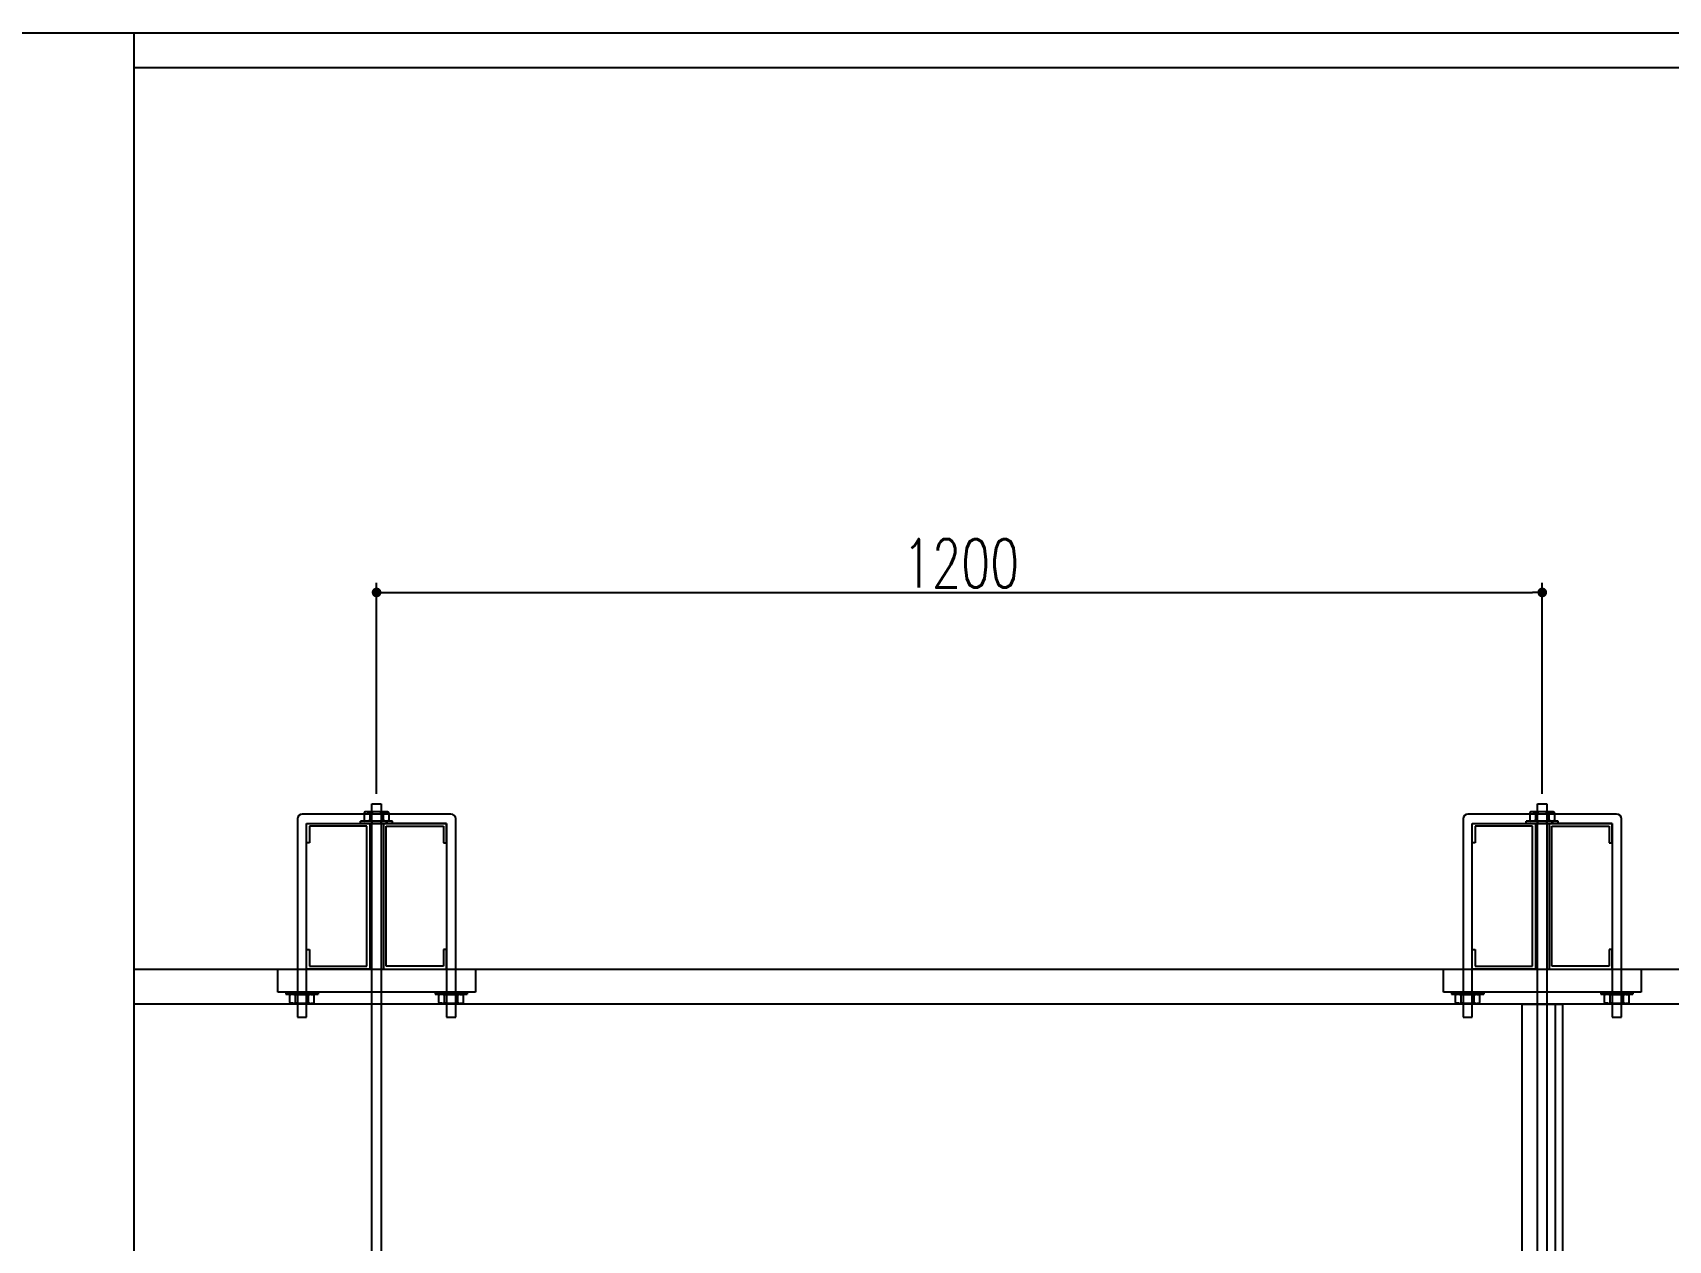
# Model space of a CAD drawing. Header units: millimetres. Extents: x -32710 to 654186, y -254124 to 420220.
# Drawn here: x 239446 to 241130, y 392482 to 393725 of the extents above; entities that cross this region are included whole.
import ezdxf
from ezdxf.xclip import XClip

# ---------------------------------------------------------------- set-up
doc = ezdxf.new("R2010")
doc.units = ezdxf.units.MM
doc.header["$LTSCALE"] = 1000
doc.linetypes.add('YFSHI-02(E-LINE)$0$HIDDEN', pattern=[0.3, 0.2, -0.1])
for name, color, linetype in [('TPH12-SEC-@E$0$KABE1', 252, 'Continuous'), ('TPH12-SEC-@E$0$STEEL3', 252, 'Continuous'), ('YFSHI-02(E-LINE)$0$SH-DIM', 2, 'Continuous'), ('YFSHI-02(E-LINE)$0$SH-LINE-10', 10, 'Continuous'), ('YFSHI-02(E-LINE)$0$SH-LINE-130', 130, 'Continuous')]:
    doc.layers.add(name, color=color, linetype=linetype)
doc.styles.add('YFSHI-02(E-LINE)$0$AA-TXT', font='simplex.shx', dxfattribs={"width": 0.8, "bigfont": 'CHINA.shx'})

# ---------------------------------------------------------------- blocks, each defined once
blk = doc.blocks.new('TPH12-SEC-@E')
at = {"layer": 'TPH12-SEC-@E$0$KABE1'}
blk.add_line((47000, 393725), (273000, 393725), dxfattribs=at)
at = {"layer": 'TPH12-SEC-@E$0$STEEL3'}
blk.add_line((239550, 393725), (239550, 385050), dxfattribs=at)
at = {"layer": 'TPH12-SEC-@E$0$STEEL3', "linetype": 'Continuous'}
for p, q in [((247250, 393689), (239550, 393689)), ((239550, 392761), (247250, 392761)), ((247250, 392725), (239550, 392725))]:
    blk.add_line(p, q, dxfattribs=at)
blk = doc.blocks.new('YFSHI-02(E-LINE)')
at = {"color": 0, "linetype": 'ByBlock', "lineweight": -2}
for p, q in [((239805, 393148.7), (239810, 393148.7)), ((239805, 393148.7), (239810, 393148.7)), ((240995, 393148.7), (240990, 393148.7)), ((240995, 393148.7), (240990, 393148.7))]:
    blk.add_line(p, q, dxfattribs=at)
at = {"color": 0, "linetype": 'ByBlock', "const_width": 5}
for points in [[(239802.5, 393148.7, 1), (239797.5, 393148.7, 1)], [(239802.5, 393148.7, 1), (239797.5, 393148.7, 1)], [(240997.5, 393148.7, 1), (241002.5, 393148.7, 1)], [(240997.5, 393148.7, 1), (241002.5, 393148.7, 1)]]:
    blk.add_lwpolyline(points, format="xyb", close=True, dxfattribs=at)
at = {"layer": 'YFSHI-02(E-LINE)$0$SH-DIM'}
for p, q in [((239800, 392941.4), (239800, 393158.7)), ((239800, 392941.4), (239800, 393158.7)), ((241000, 392941.4), (241000, 393158.7)), ((241000, 392941.4), (241000, 393158.7)), ((239810, 393148.7), (240990, 393148.7)), ((239810, 393148.7), (240990, 393148.7))]:
    blk.add_line(p, q, dxfattribs=at)
at = {"layer": 'YFSHI-02(E-LINE)$0$SH-LINE-10'}
for p, q in [((239876.5, 392920.5), (239723.5, 392920.5)), ((239876.5, 392920.5), (239723.5, 392920.5)), ((239787.3, 392921.8), (239787.3, 392914.3)), ((239787.3, 392921.8), (239787.3, 392914.3)), ((239787.3, 392921.8), (239787.3, 392914.3)), ((239787.3, 392921.8), (239787.3, 392914.3)), ((239811.7, 392923), (239788.3, 392923)), ((239811.7, 392923), (239788.3, 392923)), ((239811.7, 392923), (239788.3, 392923)), ((239811.7, 392923), (239788.3, 392923)), ((239790.7, 392922.7), (239788.3, 392922.7)), ((239790.7, 392922.7), (239788.3, 392922.7)), ((239790.7, 392922.7), (239788.3, 392922.7)), ((239790.7, 392922.7), (239788.3, 392922.7)), ((239793.2, 392921.8), (239793.2, 392914.3)), ((239793.2, 392921.8), (239793.2, 392914.3)), ((239793.2, 392921.8), (239793.2, 392914.3)), ((239793.2, 392921.8), (239793.2, 392914.3)), ((239795.2, 391247), (239795.2, 392931)), ((239795.2, 392931), (239804.8, 392931)), ((239795.2, 391247), (239795.2, 392931)), ((239795.2, 392931), (239804.8, 392931)), ((239803.5, 392922.7), (239796.5, 392922.7)), ((239803.5, 392922.7), (239796.5, 392922.7)), ((239803.5, 392922.7), (239796.5, 392922.7)), ((239803.5, 392922.7), (239796.5, 392922.7)), ((239804.8, 392931), (239804.8, 391247)), ((239804.8, 392931), (239804.8, 391247)), ((239806.8, 392921.8), (239806.8, 392914.3)), ((239806.8, 392921.8), (239806.8, 392914.3)), ((239806.8, 392921.8), (239806.8, 392914.3)), ((239806.8, 392921.8), (239806.8, 392914.3)), ((239809.3, 392922.7), (239811.7, 392922.7)), ((239809.3, 392922.7), (239811.7, 392922.7)), ((239809.3, 392922.7), (239811.7, 392922.7)), ((239809.3, 392922.7), (239811.7, 392922.7)), ((239812.7, 392921.8), (239812.7, 392914.3)), ((239812.7, 392921.8), (239812.7, 392914.3)), ((239812.7, 392921.8), (239812.7, 392914.3)), ((239812.7, 392921.8), (239812.7, 392914.3)), ((241076.5, 392920.5), (240923.5, 392920.5)), ((241076.5, 392920.5), (240923.5, 392920.5)), ((240987.3, 392921.8), (240987.3, 392914.3)), ((240987.3, 392921.8), (240987.3, 392914.3)), ((240987.3, 392921.8), (240987.3, 392914.3)), ((240987.3, 392921.8), (240987.3, 392914.3)), ((241011.7, 392923), (240988.3, 392923)), ((241011.7, 392923), (240988.3, 392923)), ((241011.7, 392923), (240988.3, 392923)), ((241011.7, 392923), (240988.3, 392923)), ((240990.7, 392922.7), (240988.3, 392922.7)), ((240990.7, 392922.7), (240988.3, 392922.7)), ((240990.7, 392922.7), (240988.3, 392922.7)), ((240990.7, 392922.7), (240988.3, 392922.7)), ((240993.2, 392921.8), (240993.2, 392914.3)), ((240993.2, 392921.8), (240993.2, 392914.3)), ((240993.2, 392921.8), (240993.2, 392914.3)), ((240993.2, 392921.8), (240993.2, 392914.3)), ((240995.2, 391247), (240995.2, 392931)), ((240995.2, 392931), (241004.8, 392931)), ((240995.2, 391247), (240995.2, 392931)), ((240995.2, 392931), (241004.8, 392931)), ((241003.5, 392922.7), (240996.5, 392922.7)), ((241003.5, 392922.7), (240996.5, 392922.7)), ((241003.5, 392922.7), (240996.5, 392922.7)), ((241003.5, 392922.7), (240996.5, 392922.7)), ((241004.8, 392931), (241004.8, 391247)), ((241004.8, 392931), (241004.8, 391247)), ((241006.8, 392921.8), (241006.8, 392914.3)), ((241006.8, 392921.8), (241006.8, 392914.3)), ((241006.8, 392921.8), (241006.8, 392914.3)), ((241006.8, 392921.8), (241006.8, 392914.3)), ((241009.3, 392922.7), (241011.7, 392922.7)), ((241009.3, 392922.7), (241011.7, 392922.7)), ((241009.3, 392922.7), (241011.7, 392922.7)), ((241009.3, 392922.7), (241011.7, 392922.7)), ((241012.7, 392921.8), (241012.7, 392914.3)), ((241012.7, 392921.8), (241012.7, 392914.3)), ((241012.7, 392921.8), (241012.7, 392914.3)), ((241012.7, 392921.8), (241012.7, 392914.3)), ((239718.5, 392915.5), (239718.5, 392711.3)), ((239718.5, 392915.5), (239718.5, 392711.3)), ((239728, 392711.3), (239728, 392911)), ((239728, 392911), (239872, 392911)), ((239728, 392711.3), (239728, 392911)), ((239728, 392911), (239872, 392911)), ((239816.5, 392913.1), (239783.5, 392913.1)), ((239783.5, 392911), (239783.5, 392913.1)), ((239816.5, 392913.1), (239783.5, 392913.1)), ((239783.5, 392911), (239783.5, 392913.1)), ((239816.5, 392911), (239783.5, 392911)), ((239816.5, 392911), (239783.5, 392911)), ((239790.7, 392913.4), (239788.3, 392913.4)), ((239790.7, 392913.4), (239788.3, 392913.4)), ((239790.7, 392913.4), (239788.3, 392913.4)), ((239790.7, 392913.4), (239788.3, 392913.4)), ((239811.7, 392913.1), (239788.3, 392913.1)), ((239811.7, 392913.1), (239788.3, 392913.1)), ((239803.5, 392913.4), (239796.5, 392913.4)), ((239803.5, 392913.4), (239796.5, 392913.4)), ((239803.5, 392913.4), (239796.5, 392913.4)), ((239803.5, 392913.4), (239796.5, 392913.4)), ((239809.3, 392913.4), (239811.7, 392913.4)), ((239809.3, 392913.4), (239811.7, 392913.4)), ((239809.3, 392913.4), (239811.7, 392913.4)), ((239809.3, 392913.4), (239811.7, 392913.4)), ((239816.5, 392911), (239816.5, 392913.1)), ((239816.5, 392911), (239816.5, 392913.1)), ((239872, 392911), (239872, 392711.3)), ((239872, 392911), (239872, 392711.3)), ((239881.5, 392737.3), (239881.5, 392915.5)), ((239881.5, 392737.3), (239881.5, 392915.5)), ((240918.5, 392915.5), (240918.5, 392711.3)), ((240918.5, 392915.5), (240918.5, 392711.3)), ((240928, 392711.3), (240928, 392911)), ((240928, 392911), (241072, 392911)), ((240928, 392711.3), (240928, 392911)), ((240928, 392911), (241072, 392911)), ((241016.5, 392913.1), (240983.5, 392913.1)), ((240983.5, 392911), (240983.5, 392913.1)), ((241016.5, 392913.1), (240983.5, 392913.1)), ((240983.5, 392911), (240983.5, 392913.1)), ((241016.5, 392911), (240983.5, 392911)), ((241016.5, 392911), (240983.5, 392911)), ((240990.7, 392913.4), (240988.3, 392913.4)), ((240990.7, 392913.4), (240988.3, 392913.4)), ((240990.7, 392913.4), (240988.3, 392913.4)), ((240990.7, 392913.4), (240988.3, 392913.4)), ((241011.7, 392913.1), (240988.3, 392913.1)), ((241011.7, 392913.1), (240988.3, 392913.1)), ((241003.5, 392913.4), (240996.5, 392913.4)), ((241003.5, 392913.4), (240996.5, 392913.4)), ((241003.5, 392913.4), (240996.5, 392913.4)), ((241003.5, 392913.4), (240996.5, 392913.4)), ((241009.3, 392913.4), (241011.7, 392913.4)), ((241009.3, 392913.4), (241011.7, 392913.4)), ((241009.3, 392913.4), (241011.7, 392913.4)), ((241009.3, 392913.4), (241011.7, 392913.4)), ((241016.5, 392911), (241016.5, 392913.1)), ((241016.5, 392911), (241016.5, 392913.1)), ((241072, 392911), (241072, 392711.3)), ((241072, 392911), (241072, 392711.3)), ((241081.5, 392737.3), (241081.5, 392915.5)), ((241081.5, 392737.3), (241081.5, 392915.5)), ((239698.2, 392761), (239901.8, 392761)), ((239698.2, 392737.3), (239698.2, 392761)), ((239698.2, 392761), (239901.8, 392761)), ((239698.2, 392737.3), (239698.2, 392761)), ((239901.8, 392761), (239901.8, 392737.3)), ((239901.8, 392761), (239901.8, 392737.3)), ((240898.2, 392761), (241101.8, 392761)), ((240898.2, 392737.3), (240898.2, 392761)), ((240898.2, 392761), (241101.8, 392761)), ((240898.2, 392737.3), (240898.2, 392761)), ((241101.8, 392761), (241101.8, 392737.3)), ((241101.8, 392761), (241101.8, 392737.3)), ((239901.8, 392737.3), (239698.2, 392737.3)), ((239901.8, 392737.3), (239698.2, 392737.3)), ((239706.7, 392737.3), (239739.8, 392737.3)), ((239706.7, 392737.3), (239706.7, 392735.2)), ((239706.7, 392737.3), (239739.8, 392737.3)), ((239706.7, 392737.3), (239706.7, 392735.2)), ((239706.7, 392735.2), (239739.8, 392735.2)), ((239706.7, 392735.2), (239739.8, 392735.2)), ((239710.6, 392726.5), (239710.6, 392734)), ((239710.6, 392726.5), (239710.6, 392734)), ((239710.6, 392726.5), (239710.6, 392734)), ((239710.6, 392726.5), (239710.6, 392734)), ((239711.5, 392735.2), (239735, 392735.2)), ((239711.5, 392735.2), (239735, 392735.2)), ((239714, 392734.9), (239711.6, 392734.9)), ((239714, 392734.9), (239711.6, 392734.9)), ((239714, 392734.9), (239711.6, 392734.9)), ((239714, 392734.9), (239711.6, 392734.9)), ((239716.4, 392726.5), (239716.4, 392734)), ((239716.4, 392726.5), (239716.4, 392734)), ((239716.4, 392726.5), (239716.4, 392734)), ((239716.4, 392726.5), (239716.4, 392734)), ((239719.7, 392734.9), (239726.8, 392734.9)), ((239719.7, 392734.9), (239726.8, 392734.9)), ((239719.7, 392734.9), (239726.8, 392734.9)), ((239719.7, 392734.9), (239726.8, 392734.9)), ((239730, 392726.5), (239730, 392734)), ((239730, 392726.5), (239730, 392734)), ((239730, 392726.5), (239730, 392734)), ((239730, 392726.5), (239730, 392734)), ((239732.5, 392734.9), (239734.9, 392734.9)), ((239732.5, 392734.9), (239734.9, 392734.9)), ((239732.5, 392734.9), (239734.9, 392734.9)), ((239732.5, 392734.9), (239734.9, 392734.9)), ((239735.9, 392726.5), (239735.9, 392734)), ((239735.9, 392726.5), (239735.9, 392734)), ((239735.9, 392726.5), (239735.9, 392734)), ((239735.9, 392726.5), (239735.9, 392734)), ((239739.8, 392737.3), (239739.8, 392735.2)), ((239739.8, 392737.3), (239739.8, 392735.2)), ((239860.2, 392737.3), (239893.3, 392737.3)), ((239860.2, 392737.3), (239860.2, 392735.2)), ((239860.2, 392737.3), (239893.3, 392737.3)), ((239860.2, 392737.3), (239860.2, 392735.2)), ((239860.2, 392735.2), (239893.3, 392735.2)), ((239860.2, 392735.2), (239893.3, 392735.2)), ((239864.1, 392726.5), (239864.1, 392734)), ((239864.1, 392726.5), (239864.1, 392734)), ((239864.1, 392726.5), (239864.1, 392734)), ((239864.1, 392726.5), (239864.1, 392734)), ((239865, 392735.2), (239888.5, 392735.2)), ((239865, 392735.2), (239888.5, 392735.2)), ((239867.5, 392734.9), (239865.1, 392734.9)), ((239867.5, 392734.9), (239865.1, 392734.9)), ((239867.5, 392734.9), (239865.1, 392734.9)), ((239867.5, 392734.9), (239865.1, 392734.9)), ((239870, 392726.5), (239870, 392734)), ((239870, 392726.5), (239870, 392734)), ((239870, 392726.5), (239870, 392734)), ((239870, 392726.5), (239870, 392734)), ((239873.2, 392734.9), (239880.3, 392734.9)), ((239873.2, 392734.9), (239880.3, 392734.9)), ((239873.2, 392734.9), (239880.3, 392734.9)), ((239873.2, 392734.9), (239880.3, 392734.9)), ((239881.5, 392711.3), (239881.5, 392737.3)), ((239881.5, 392711.3), (239881.5, 392737.3)), ((239883.6, 392726.5), (239883.6, 392734)), ((239883.6, 392726.5), (239883.6, 392734)), ((239883.6, 392726.5), (239883.6, 392734)), ((239883.6, 392726.5), (239883.6, 392734)), ((239886, 392734.9), (239888.4, 392734.9)), ((239886, 392734.9), (239888.4, 392734.9)), ((239886, 392734.9), (239888.4, 392734.9)), ((239886, 392734.9), (239888.4, 392734.9)), ((239889.4, 392726.5), (239889.4, 392734)), ((239889.4, 392726.5), (239889.4, 392734)), ((239889.4, 392726.5), (239889.4, 392734)), ((239889.4, 392726.5), (239889.4, 392734)), ((239893.3, 392737.3), (239893.3, 392735.2)), ((239893.3, 392737.3), (239893.3, 392735.2)), ((241101.8, 392737.3), (240898.2, 392737.3)), ((241101.8, 392737.3), (240898.2, 392737.3)), ((240906.7, 392737.3), (240939.8, 392737.3)), ((240906.7, 392737.3), (240906.7, 392735.2)), ((240906.7, 392737.3), (240939.8, 392737.3)), ((240906.7, 392737.3), (240906.7, 392735.2)), ((240906.7, 392735.2), (240939.8, 392735.2)), ((240906.7, 392735.2), (240939.8, 392735.2)), ((240910.6, 392726.5), (240910.6, 392734)), ((240910.6, 392726.5), (240910.6, 392734)), ((240910.6, 392726.5), (240910.6, 392734)), ((240910.6, 392726.5), (240910.6, 392734)), ((240911.5, 392735.2), (240935, 392735.2)), ((240911.5, 392735.2), (240935, 392735.2)), ((240914, 392734.9), (240911.6, 392734.9)), ((240914, 392734.9), (240911.6, 392734.9)), ((240914, 392734.9), (240911.6, 392734.9)), ((240914, 392734.9), (240911.6, 392734.9)), ((240916.4, 392726.5), (240916.4, 392734)), ((240916.4, 392726.5), (240916.4, 392734)), ((240916.4, 392726.5), (240916.4, 392734)), ((240916.4, 392726.5), (240916.4, 392734)), ((240919.7, 392734.9), (240926.8, 392734.9)), ((240919.7, 392734.9), (240926.8, 392734.9)), ((240919.7, 392734.9), (240926.8, 392734.9)), ((240919.7, 392734.9), (240926.8, 392734.9)), ((240930, 392726.5), (240930, 392734)), ((240930, 392726.5), (240930, 392734)), ((240930, 392726.5), (240930, 392734)), ((240930, 392726.5), (240930, 392734)), ((240932.5, 392734.9), (240934.9, 392734.9)), ((240932.5, 392734.9), (240934.9, 392734.9)), ((240932.5, 392734.9), (240934.9, 392734.9)), ((240932.5, 392734.9), (240934.9, 392734.9)), ((240935.9, 392726.5), (240935.9, 392734)), ((240935.9, 392726.5), (240935.9, 392734)), ((240935.9, 392726.5), (240935.9, 392734)), ((240935.9, 392726.5), (240935.9, 392734)), ((240939.8, 392737.3), (240939.8, 392735.2)), ((240939.8, 392737.3), (240939.8, 392735.2)), ((241060.2, 392737.3), (241093.3, 392737.3)), ((241060.2, 392737.3), (241060.2, 392735.2)), ((241060.2, 392737.3), (241093.3, 392737.3)), ((241060.2, 392737.3), (241060.2, 392735.2)), ((241060.2, 392735.2), (241093.3, 392735.2)), ((241060.2, 392735.2), (241093.3, 392735.2)), ((241064.1, 392726.5), (241064.1, 392734)), ((241064.1, 392726.5), (241064.1, 392734)), ((241064.1, 392726.5), (241064.1, 392734)), ((241064.1, 392726.5), (241064.1, 392734)), ((241065, 392735.2), (241088.5, 392735.2)), ((241065, 392735.2), (241088.5, 392735.2)), ((241067.5, 392734.9), (241065.1, 392734.9)), ((241067.5, 392734.9), (241065.1, 392734.9)), ((241067.5, 392734.9), (241065.1, 392734.9)), ((241067.5, 392734.9), (241065.1, 392734.9)), ((241070, 392726.5), (241070, 392734)), ((241070, 392726.5), (241070, 392734)), ((241070, 392726.5), (241070, 392734)), ((241070, 392726.5), (241070, 392734)), ((241073.2, 392734.9), (241080.3, 392734.9)), ((241073.2, 392734.9), (241080.3, 392734.9)), ((241073.2, 392734.9), (241080.3, 392734.9)), ((241073.2, 392734.9), (241080.3, 392734.9)), ((241081.5, 392711.3), (241081.5, 392737.3)), ((241081.5, 392711.3), (241081.5, 392737.3)), ((241083.6, 392726.5), (241083.6, 392734)), ((241083.6, 392726.5), (241083.6, 392734)), ((241083.6, 392726.5), (241083.6, 392734)), ((241083.6, 392726.5), (241083.6, 392734)), ((241086, 392734.9), (241088.4, 392734.9)), ((241086, 392734.9), (241088.4, 392734.9)), ((241086, 392734.9), (241088.4, 392734.9)), ((241086, 392734.9), (241088.4, 392734.9)), ((241089.4, 392726.5), (241089.4, 392734)), ((241089.4, 392726.5), (241089.4, 392734)), ((241089.4, 392726.5), (241089.4, 392734)), ((241089.4, 392726.5), (241089.4, 392734)), ((241093.3, 392737.3), (241093.3, 392735.2)), ((241093.3, 392737.3), (241093.3, 392735.2)), ((239711.5, 392725.3), (239735, 392725.3)), ((239711.5, 392725.3), (239735, 392725.3)), ((239711.5, 392725.3), (239735, 392725.3)), ((239711.5, 392725.3), (239735, 392725.3)), ((239714, 392725.7), (239711.6, 392725.7)), ((239714, 392725.7), (239711.6, 392725.7)), ((239714, 392725.7), (239711.6, 392725.7)), ((239714, 392725.7), (239711.6, 392725.7)), ((239719.7, 392725.7), (239726.8, 392725.7)), ((239719.7, 392725.7), (239726.8, 392725.7)), ((239719.7, 392725.7), (239726.8, 392725.7)), ((239719.7, 392725.7), (239726.8, 392725.7)), ((239732.5, 392725.7), (239734.9, 392725.7)), ((239732.5, 392725.7), (239734.9, 392725.7)), ((239732.5, 392725.7), (239734.9, 392725.7)), ((239732.5, 392725.7), (239734.9, 392725.7)), ((239865, 392725.3), (239888.5, 392725.3)), ((239865, 392725.3), (239888.5, 392725.3)), ((239865, 392725.3), (239888.5, 392725.3)), ((239865, 392725.3), (239888.5, 392725.3)), ((239867.5, 392725.7), (239865.1, 392725.7)), ((239867.5, 392725.7), (239865.1, 392725.7)), ((239867.5, 392725.7), (239865.1, 392725.7)), ((239867.5, 392725.7), (239865.1, 392725.7)), ((239873.2, 392725.7), (239880.3, 392725.7)), ((239873.2, 392725.7), (239880.3, 392725.7)), ((239873.2, 392725.7), (239880.3, 392725.7)), ((239873.2, 392725.7), (239880.3, 392725.7)), ((239886, 392725.7), (239888.4, 392725.7)), ((239886, 392725.7), (239888.4, 392725.7)), ((239886, 392725.7), (239888.4, 392725.7)), ((239886, 392725.7), (239888.4, 392725.7)), ((240911.5, 392725.3), (240935, 392725.3)), ((240911.5, 392725.3), (240935, 392725.3)), ((240911.5, 392725.3), (240935, 392725.3)), ((240911.5, 392725.3), (240935, 392725.3)), ((240914, 392725.7), (240911.6, 392725.7)), ((240914, 392725.7), (240911.6, 392725.7)), ((240914, 392725.7), (240911.6, 392725.7)), ((240914, 392725.7), (240911.6, 392725.7)), ((240919.7, 392725.7), (240926.8, 392725.7)), ((240919.7, 392725.7), (240926.8, 392725.7)), ((240919.7, 392725.7), (240926.8, 392725.7)), ((240919.7, 392725.7), (240926.8, 392725.7)), ((240932.5, 392725.7), (240934.9, 392725.7)), ((240932.5, 392725.7), (240934.9, 392725.7)), ((240932.5, 392725.7), (240934.9, 392725.7)), ((240932.5, 392725.7), (240934.9, 392725.7)), ((241065, 392725.3), (241088.5, 392725.3)), ((241065, 392725.3), (241088.5, 392725.3)), ((241065, 392725.3), (241088.5, 392725.3)), ((241065, 392725.3), (241088.5, 392725.3)), ((241067.5, 392725.7), (241065.1, 392725.7)), ((241067.5, 392725.7), (241065.1, 392725.7)), ((241067.5, 392725.7), (241065.1, 392725.7)), ((241067.5, 392725.7), (241065.1, 392725.7)), ((241073.2, 392725.7), (241080.3, 392725.7)), ((241073.2, 392725.7), (241080.3, 392725.7)), ((241073.2, 392725.7), (241080.3, 392725.7)), ((241073.2, 392725.7), (241080.3, 392725.7)), ((241086, 392725.7), (241088.4, 392725.7)), ((241086, 392725.7), (241088.4, 392725.7)), ((241086, 392725.7), (241088.4, 392725.7)), ((241086, 392725.7), (241088.4, 392725.7)), ((239718.5, 392711.3), (239728, 392711.3)), ((239718.5, 392711.3), (239728, 392711.3)), ((239872, 392711.3), (239881.5, 392711.3)), ((239872, 392711.3), (239881.5, 392711.3)), ((240918.5, 392711.3), (240928, 392711.3)), ((240918.5, 392711.3), (240928, 392711.3)), ((241072, 392711.3), (241081.5, 392711.3)), ((241072, 392711.3), (241081.5, 392711.3))]:
    blk.add_line(p, q, dxfattribs=at)
for centre, radius, start, end in [((239723.5, 392915.5), 5, 90, 180), ((239723.5, 392915.5), 5, 90, 180), ((239789.3, 392921.2), 2.1, 120.5681, 163.207), ((239789.3, 392921.2), 2.1, 120.5681, 163.207), ((239789.3, 392921.2), 2.1, 120.5681, 163.207), ((239789.3, 392921.2), 2.1, 120.5681, 163.207), ((239789.1, 392920.8), 2.02, 111.8965, 149.5654), ((239789.1, 392920.8), 2.02, 111.8965, 149.5654), ((239789.1, 392920.8), 2.02, 111.8965, 149.5654), ((239789.1, 392920.8), 2.02, 111.8965, 149.5654), ((239789.3, 392914.6), 8.18, 61.7885, 80.1123), ((239789.3, 392914.6), 8.18, 61.7885, 80.1123), ((239789.3, 392914.6), 8.18, 61.7885, 80.1123), ((239789.3, 392914.6), 8.18, 61.7885, 80.1123), ((239797.2, 392913.2), 9.43, 94.1532, 114.8761), ((239797.2, 392913.2), 9.43, 94.1532, 114.8761), ((239797.2, 392913.2), 9.43, 94.1532, 114.8761), ((239797.2, 392913.2), 9.43, 94.1532, 114.8761), ((239802.8, 392913.2), 9.43, 65.1239, 85.8468), ((239802.8, 392913.2), 9.43, 65.1239, 85.8468), ((239802.8, 392913.2), 9.43, 65.1239, 85.8468), ((239802.8, 392913.2), 9.43, 65.1239, 85.8468), ((239810.7, 392914.6), 8.18, 99.8877, 118.2115), ((239810.7, 392914.6), 8.18, 99.8877, 118.2115), ((239810.7, 392914.6), 8.18, 99.8877, 118.2115), ((239810.7, 392914.6), 8.18, 99.8877, 118.2115), ((239810.7, 392921.2), 2.1, 16.793, 59.4319), ((239810.7, 392921.2), 2.1, 16.793, 59.4319), ((239810.7, 392921.2), 2.1, 16.793, 59.4319), ((239810.7, 392921.2), 2.1, 16.793, 59.4319), ((239810.9, 392920.8), 2.02, 30.4346, 68.1035), ((239810.9, 392920.8), 2.02, 30.4346, 68.1035), ((239810.9, 392920.8), 2.02, 30.4346, 68.1035), ((239810.9, 392920.8), 2.02, 30.4346, 68.1035), ((239876.5, 392915.5), 5, 0, 90), ((239876.5, 392915.5), 5, 0, 90), ((240923.5, 392915.5), 5, 90, 180), ((240923.5, 392915.5), 5, 90, 180), ((240989.3, 392921.2), 2.1, 120.5681, 163.207), ((240989.3, 392921.2), 2.1, 120.5681, 163.207), ((240989.3, 392921.2), 2.1, 120.5681, 163.207), ((240989.3, 392921.2), 2.1, 120.5681, 163.207), ((240989.1, 392920.8), 2.02, 111.8965, 149.5654), ((240989.1, 392920.8), 2.02, 111.8965, 149.5654), ((240989.1, 392920.8), 2.02, 111.8965, 149.5654), ((240989.1, 392920.8), 2.02, 111.8965, 149.5654), ((240989.3, 392914.6), 8.18, 61.7885, 80.1123), ((240989.3, 392914.6), 8.18, 61.7885, 80.1123), ((240989.3, 392914.6), 8.18, 61.7885, 80.1123), ((240989.3, 392914.6), 8.18, 61.7885, 80.1123), ((240997.2, 392913.2), 9.43, 94.1532, 114.8761), ((240997.2, 392913.2), 9.43, 94.1532, 114.8761), ((240997.2, 392913.2), 9.43, 94.1532, 114.8761), ((240997.2, 392913.2), 9.43, 94.1532, 114.8761), ((241002.8, 392913.2), 9.43, 65.1239, 85.8468), ((241002.8, 392913.2), 9.43, 65.1239, 85.8468), ((241002.8, 392913.2), 9.43, 65.1239, 85.8468), ((241002.8, 392913.2), 9.43, 65.1239, 85.8468), ((241010.7, 392914.6), 8.18, 99.8877, 118.2115), ((241010.7, 392914.6), 8.18, 99.8877, 118.2115), ((241010.7, 392914.6), 8.18, 99.8877, 118.2115), ((241010.7, 392914.6), 8.18, 99.8877, 118.2115), ((241010.7, 392921.2), 2.1, 16.793, 59.4319), ((241010.7, 392921.2), 2.1, 16.793, 59.4319), ((241010.7, 392921.2), 2.1, 16.793, 59.4319), ((241010.7, 392921.2), 2.1, 16.793, 59.4319), ((241010.9, 392920.8), 2.02, 30.4346, 68.1035), ((241010.9, 392920.8), 2.02, 30.4346, 68.1035), ((241010.9, 392920.8), 2.02, 30.4346, 68.1035), ((241010.9, 392920.8), 2.02, 30.4346, 68.1035), ((241076.5, 392915.5), 5, 0, 90), ((241076.5, 392915.5), 5, 0, 90), ((239789.1, 392915.3), 2.02, 210.4346, 248.1035), ((239789.1, 392915.3), 2.02, 210.4346, 248.1035), ((239789.3, 392914.9), 2.1, 196.793, 239.4319), ((239789.3, 392914.9), 2.1, 196.793, 239.4319), ((239789.1, 392915.3), 2.02, 210.4346, 248.1035), ((239789.1, 392915.3), 2.02, 210.4346, 248.1035), ((239789.3, 392914.9), 2.1, 196.793, 239.4319), ((239789.3, 392914.9), 2.1, 196.793, 239.4319), ((239789.3, 392921.5), 8.18, 279.8877, 298.2115), ((239789.3, 392921.5), 8.18, 279.8877, 298.2115), ((239789.3, 392921.5), 8.18, 279.8877, 298.2115), ((239789.3, 392921.5), 8.18, 279.8877, 298.2115), ((239797.2, 392922.8), 9.43, 245.1239, 265.8468), ((239797.2, 392922.8), 9.43, 245.1239, 265.8468), ((239797.2, 392922.8), 9.43, 245.1239, 265.8468), ((239797.2, 392922.8), 9.43, 245.1239, 265.8468), ((239802.8, 392922.8), 9.43, 274.1532, 294.8761), ((239802.8, 392922.8), 9.43, 274.1532, 294.8761), ((239802.8, 392922.8), 9.43, 274.1532, 294.8761), ((239802.8, 392922.8), 9.43, 274.1532, 294.8761), ((239810.7, 392921.5), 8.18, 241.7885, 260.1123), ((239810.7, 392921.5), 8.18, 241.7885, 260.1123), ((239810.7, 392921.5), 8.18, 241.7885, 260.1123), ((239810.7, 392921.5), 8.18, 241.7885, 260.1123), ((239810.7, 392914.9), 2.1, 300.5681, 343.207), ((239810.9, 392915.3), 2.02, 291.8965, 329.5654), ((239810.9, 392915.3), 2.02, 291.8965, 329.5654), ((239810.7, 392914.9), 2.1, 300.5681, 343.207), ((239810.7, 392914.9), 2.1, 300.5681, 343.207), ((239810.9, 392915.3), 2.02, 291.8965, 329.5654), ((239810.9, 392915.3), 2.02, 291.8965, 329.5654), ((239810.7, 392914.9), 2.1, 300.5681, 343.207), ((240989.1, 392915.3), 2.02, 210.4346, 248.1035), ((240989.1, 392915.3), 2.02, 210.4346, 248.1035), ((240989.3, 392914.9), 2.1, 196.793, 239.4319), ((240989.3, 392914.9), 2.1, 196.793, 239.4319), ((240989.1, 392915.3), 2.02, 210.4346, 248.1035), ((240989.1, 392915.3), 2.02, 210.4346, 248.1035), ((240989.3, 392914.9), 2.1, 196.793, 239.4319), ((240989.3, 392914.9), 2.1, 196.793, 239.4319), ((240989.3, 392921.5), 8.18, 279.8877, 298.2115), ((240989.3, 392921.5), 8.18, 279.8877, 298.2115), ((240989.3, 392921.5), 8.18, 279.8877, 298.2115), ((240989.3, 392921.5), 8.18, 279.8877, 298.2115), ((240997.2, 392922.8), 9.43, 245.1239, 265.8468), ((240997.2, 392922.8), 9.43, 245.1239, 265.8468), ((240997.2, 392922.8), 9.43, 245.1239, 265.8468), ((240997.2, 392922.8), 9.43, 245.1239, 265.8468), ((241002.8, 392922.8), 9.43, 274.1532, 294.8761), ((241002.8, 392922.8), 9.43, 274.1532, 294.8761), ((241002.8, 392922.8), 9.43, 274.1532, 294.8761), ((241002.8, 392922.8), 9.43, 274.1532, 294.8761), ((241010.7, 392921.5), 8.18, 241.7885, 260.1123), ((241010.7, 392921.5), 8.18, 241.7885, 260.1123), ((241010.7, 392921.5), 8.18, 241.7885, 260.1123), ((241010.7, 392921.5), 8.18, 241.7885, 260.1123), ((241010.7, 392914.9), 2.1, 300.5681, 343.207), ((241010.9, 392915.3), 2.02, 291.8965, 329.5654), ((241010.9, 392915.3), 2.02, 291.8965, 329.5654), ((241010.7, 392914.9), 2.1, 300.5681, 343.207), ((241010.7, 392914.9), 2.1, 300.5681, 343.207), ((241010.9, 392915.3), 2.02, 291.8965, 329.5654), ((241010.9, 392915.3), 2.02, 291.8965, 329.5654), ((241010.7, 392914.9), 2.1, 300.5681, 343.207), ((239712.6, 392733.4), 2.1, 120.5681, 163.207), ((239712.6, 392733.4), 2.1, 120.5681, 163.207), ((239712.6, 392733.4), 2.1, 120.5681, 163.207), ((239712.6, 392733.4), 2.1, 120.5681, 163.207), ((239712.3, 392733), 2.02, 111.8965, 149.5654), ((239712.3, 392733), 2.02, 111.8965, 149.5654), ((239712.3, 392733), 2.02, 111.8965, 149.5654), ((239712.3, 392733), 2.02, 111.8965, 149.5654), ((239712.6, 392726.8), 8.18, 61.7885, 80.1123), ((239712.6, 392726.8), 8.18, 61.7885, 80.1123), ((239712.6, 392726.8), 8.18, 61.7885, 80.1123), ((239712.6, 392726.8), 8.18, 61.7885, 80.1123), ((239720.4, 392725.5), 9.43, 94.1532, 114.8761), ((239720.4, 392725.5), 9.43, 94.1532, 114.8761), ((239720.4, 392725.5), 9.43, 94.1532, 114.8761), ((239720.4, 392725.5), 9.43, 94.1532, 114.8761), ((239726.1, 392725.5), 9.43, 65.1239, 85.8468), ((239726.1, 392725.5), 9.43, 65.1239, 85.8468), ((239726.1, 392725.5), 9.43, 65.1239, 85.8468), ((239726.1, 392725.5), 9.43, 65.1239, 85.8468), ((239733.9, 392726.8), 8.18, 99.8877, 118.2115), ((239733.9, 392726.8), 8.18, 99.8877, 118.2115), ((239733.9, 392726.8), 8.18, 99.8877, 118.2115), ((239733.9, 392726.8), 8.18, 99.8877, 118.2115), ((239734.2, 392733), 2.02, 30.4346, 68.1035), ((239734.2, 392733), 2.02, 30.4346, 68.1035), ((239734.2, 392733), 2.02, 30.4346, 68.1035), ((239734.2, 392733), 2.02, 30.4346, 68.1035), ((239733.9, 392733.4), 2.1, 16.793, 59.4319), ((239733.9, 392733.4), 2.1, 16.793, 59.4319), ((239733.9, 392733.4), 2.1, 16.793, 59.4319), ((239733.9, 392733.4), 2.1, 16.793, 59.4319), ((239866.1, 392733.4), 2.1, 120.5681, 163.207), ((239866.1, 392733.4), 2.1, 120.5681, 163.207), ((239866.1, 392733.4), 2.1, 120.5681, 163.207), ((239866.1, 392733.4), 2.1, 120.5681, 163.207), ((239865.8, 392733), 2.02, 111.8965, 149.5654), ((239865.8, 392733), 2.02, 111.8965, 149.5654), ((239865.8, 392733), 2.02, 111.8965, 149.5654), ((239865.8, 392733), 2.02, 111.8965, 149.5654), ((239866.1, 392726.8), 8.18, 61.7885, 80.1123), ((239866.1, 392726.8), 8.18, 61.7885, 80.1123), ((239866.1, 392726.8), 8.18, 61.7885, 80.1123), ((239866.1, 392726.8), 8.18, 61.7885, 80.1123), ((239873.9, 392725.5), 9.43, 94.1532, 114.8761), ((239873.9, 392725.5), 9.43, 94.1532, 114.8761), ((239873.9, 392725.5), 9.43, 94.1532, 114.8761), ((239873.9, 392725.5), 9.43, 94.1532, 114.8761), ((239879.6, 392725.5), 9.43, 65.1239, 85.8468), ((239879.6, 392725.5), 9.43, 65.1239, 85.8468), ((239879.6, 392725.5), 9.43, 65.1239, 85.8468), ((239879.6, 392725.5), 9.43, 65.1239, 85.8468), ((239887.4, 392726.8), 8.18, 99.8877, 118.2115), ((239887.4, 392726.8), 8.18, 99.8877, 118.2115), ((239887.4, 392726.8), 8.18, 99.8877, 118.2115), ((239887.4, 392726.8), 8.18, 99.8877, 118.2115), ((239887.7, 392733), 2.02, 30.4346, 68.1035), ((239887.7, 392733), 2.02, 30.4346, 68.1035), ((239887.7, 392733), 2.02, 30.4346, 68.1035), ((239887.7, 392733), 2.02, 30.4346, 68.1035), ((239887.4, 392733.4), 2.1, 16.793, 59.4319), ((239887.4, 392733.4), 2.1, 16.793, 59.4319), ((239887.4, 392733.4), 2.1, 16.793, 59.4319), ((239887.4, 392733.4), 2.1, 16.793, 59.4319), ((240912.6, 392733.4), 2.1, 120.5681, 163.207), ((240912.6, 392733.4), 2.1, 120.5681, 163.207), ((240912.6, 392733.4), 2.1, 120.5681, 163.207), ((240912.6, 392733.4), 2.1, 120.5681, 163.207), ((240912.3, 392733), 2.02, 111.8965, 149.5654), ((240912.3, 392733), 2.02, 111.8965, 149.5654), ((240912.3, 392733), 2.02, 111.8965, 149.5654), ((240912.3, 392733), 2.02, 111.8965, 149.5654), ((240912.6, 392726.8), 8.18, 61.7885, 80.1123), ((240912.6, 392726.8), 8.18, 61.7885, 80.1123), ((240912.6, 392726.8), 8.18, 61.7885, 80.1123), ((240912.6, 392726.8), 8.18, 61.7885, 80.1123), ((240920.4, 392725.5), 9.43, 94.1532, 114.8761), ((240920.4, 392725.5), 9.43, 94.1532, 114.8761), ((240920.4, 392725.5), 9.43, 94.1532, 114.8761), ((240920.4, 392725.5), 9.43, 94.1532, 114.8761), ((240926.1, 392725.5), 9.43, 65.1239, 85.8468), ((240926.1, 392725.5), 9.43, 65.1239, 85.8468), ((240926.1, 392725.5), 9.43, 65.1239, 85.8468), ((240926.1, 392725.5), 9.43, 65.1239, 85.8468), ((240933.9, 392726.8), 8.18, 99.8877, 118.2115), ((240933.9, 392726.8), 8.18, 99.8877, 118.2115), ((240933.9, 392726.8), 8.18, 99.8877, 118.2115), ((240933.9, 392726.8), 8.18, 99.8877, 118.2115), ((240934.2, 392733), 2.02, 30.4346, 68.1035), ((240934.2, 392733), 2.02, 30.4346, 68.1035), ((240934.2, 392733), 2.02, 30.4346, 68.1035), ((240934.2, 392733), 2.02, 30.4346, 68.1035), ((240933.9, 392733.4), 2.1, 16.793, 59.4319), ((240933.9, 392733.4), 2.1, 16.793, 59.4319), ((240933.9, 392733.4), 2.1, 16.793, 59.4319), ((240933.9, 392733.4), 2.1, 16.793, 59.4319), ((241066.1, 392733.4), 2.1, 120.5681, 163.207), ((241066.1, 392733.4), 2.1, 120.5681, 163.207), ((241066.1, 392733.4), 2.1, 120.5681, 163.207), ((241066.1, 392733.4), 2.1, 120.5681, 163.207), ((241065.8, 392733), 2.02, 111.8965, 149.5654), ((241065.8, 392733), 2.02, 111.8965, 149.5654), ((241065.8, 392733), 2.02, 111.8965, 149.5654), ((241065.8, 392733), 2.02, 111.8965, 149.5654), ((241066.1, 392726.8), 8.18, 61.7885, 80.1123), ((241066.1, 392726.8), 8.18, 61.7885, 80.1123), ((241066.1, 392726.8), 8.18, 61.7885, 80.1123), ((241066.1, 392726.8), 8.18, 61.7885, 80.1123), ((241073.9, 392725.5), 9.43, 94.1532, 114.8761), ((241073.9, 392725.5), 9.43, 94.1532, 114.8761), ((241073.9, 392725.5), 9.43, 94.1532, 114.8761), ((241073.9, 392725.5), 9.43, 94.1532, 114.8761), ((241079.6, 392725.5), 9.43, 65.1239, 85.8468), ((241079.6, 392725.5), 9.43, 65.1239, 85.8468), ((241079.6, 392725.5), 9.43, 65.1239, 85.8468), ((241079.6, 392725.5), 9.43, 65.1239, 85.8468), ((241087.4, 392726.8), 8.18, 99.8877, 118.2115), ((241087.4, 392726.8), 8.18, 99.8877, 118.2115), ((241087.4, 392726.8), 8.18, 99.8877, 118.2115), ((241087.4, 392726.8), 8.18, 99.8877, 118.2115), ((241087.7, 392733), 2.02, 30.4346, 68.1035), ((241087.7, 392733), 2.02, 30.4346, 68.1035), ((241087.7, 392733), 2.02, 30.4346, 68.1035), ((241087.7, 392733), 2.02, 30.4346, 68.1035), ((241087.4, 392733.4), 2.1, 16.793, 59.4319), ((241087.4, 392733.4), 2.1, 16.793, 59.4319), ((241087.4, 392733.4), 2.1, 16.793, 59.4319), ((241087.4, 392733.4), 2.1, 16.793, 59.4319), ((239712.3, 392727.5), 2.02, 210.4346, 248.1035), ((239712.6, 392727.1), 2.1, 196.793, 239.4319), ((239712.6, 392727.1), 2.1, 196.793, 239.4319), ((239712.3, 392727.5), 2.02, 210.4346, 248.1035), ((239712.3, 392727.5), 2.02, 210.4346, 248.1035), ((239712.6, 392727.1), 2.1, 196.793, 239.4319), ((239712.6, 392727.1), 2.1, 196.793, 239.4319), ((239712.3, 392727.5), 2.02, 210.4346, 248.1035), ((239712.6, 392733.7), 8.18, 279.8877, 298.2115), ((239712.6, 392733.7), 8.18, 279.8877, 298.2115), ((239712.6, 392733.7), 8.18, 279.8877, 298.2115), ((239712.6, 392733.7), 8.18, 279.8877, 298.2115), ((239720.4, 392735.1), 9.43, 245.1239, 265.8468), ((239720.4, 392735.1), 9.43, 245.1239, 265.8468), ((239720.4, 392735.1), 9.43, 245.1239, 265.8468), ((239720.4, 392735.1), 9.43, 245.1239, 265.8468), ((239726.1, 392735.1), 9.43, 274.1532, 294.8761), ((239726.1, 392735.1), 9.43, 274.1532, 294.8761), ((239726.1, 392735.1), 9.43, 274.1532, 294.8761), ((239726.1, 392735.1), 9.43, 274.1532, 294.8761), ((239733.9, 392733.7), 8.18, 241.7885, 260.1123), ((239733.9, 392733.7), 8.18, 241.7885, 260.1123), ((239733.9, 392733.7), 8.18, 241.7885, 260.1123), ((239733.9, 392733.7), 8.18, 241.7885, 260.1123), ((239734.2, 392727.5), 2.02, 291.8965, 329.5654), ((239734.2, 392727.5), 2.02, 291.8965, 329.5654), ((239734.2, 392727.5), 2.02, 291.8965, 329.5654), ((239734.2, 392727.5), 2.02, 291.8965, 329.5654), ((239733.9, 392727.1), 2.1, 300.5681, 343.207), ((239733.9, 392727.1), 2.1, 300.5681, 343.207), ((239733.9, 392727.1), 2.1, 300.5681, 343.207), ((239733.9, 392727.1), 2.1, 300.5681, 343.207), ((239865.8, 392727.5), 2.02, 210.4346, 248.1035), ((239866.1, 392727.1), 2.1, 196.793, 239.4319), ((239866.1, 392727.1), 2.1, 196.793, 239.4319), ((239865.8, 392727.5), 2.02, 210.4346, 248.1035), ((239865.8, 392727.5), 2.02, 210.4346, 248.1035), ((239866.1, 392727.1), 2.1, 196.793, 239.4319), ((239866.1, 392727.1), 2.1, 196.793, 239.4319), ((239865.8, 392727.5), 2.02, 210.4346, 248.1035), ((239866.1, 392733.7), 8.18, 279.8877, 298.2115), ((239866.1, 392733.7), 8.18, 279.8877, 298.2115), ((239866.1, 392733.7), 8.18, 279.8877, 298.2115), ((239866.1, 392733.7), 8.18, 279.8877, 298.2115), ((239873.9, 392735.1), 9.43, 245.1239, 265.8468), ((239873.9, 392735.1), 9.43, 245.1239, 265.8468), ((239873.9, 392735.1), 9.43, 245.1239, 265.8468), ((239873.9, 392735.1), 9.43, 245.1239, 265.8468), ((239879.6, 392735.1), 9.43, 274.1532, 294.8761), ((239879.6, 392735.1), 9.43, 274.1532, 294.8761), ((239879.6, 392735.1), 9.43, 274.1532, 294.8761), ((239879.6, 392735.1), 9.43, 274.1532, 294.8761), ((239887.4, 392733.7), 8.18, 241.7885, 260.1123), ((239887.4, 392733.7), 8.18, 241.7885, 260.1123), ((239887.4, 392733.7), 8.18, 241.7885, 260.1123), ((239887.4, 392733.7), 8.18, 241.7885, 260.1123), ((239887.7, 392727.5), 2.02, 291.8965, 329.5654), ((239887.7, 392727.5), 2.02, 291.8965, 329.5654), ((239887.7, 392727.5), 2.02, 291.8965, 329.5654), ((239887.7, 392727.5), 2.02, 291.8965, 329.5654), ((239887.4, 392727.1), 2.1, 300.5681, 343.207), ((239887.4, 392727.1), 2.1, 300.5681, 343.207), ((239887.4, 392727.1), 2.1, 300.5681, 343.207), ((239887.4, 392727.1), 2.1, 300.5681, 343.207), ((240912.3, 392727.5), 2.02, 210.4346, 248.1035), ((240912.6, 392727.1), 2.1, 196.793, 239.4319), ((240912.6, 392727.1), 2.1, 196.793, 239.4319), ((240912.3, 392727.5), 2.02, 210.4346, 248.1035), ((240912.3, 392727.5), 2.02, 210.4346, 248.1035), ((240912.6, 392727.1), 2.1, 196.793, 239.4319), ((240912.6, 392727.1), 2.1, 196.793, 239.4319), ((240912.3, 392727.5), 2.02, 210.4346, 248.1035), ((240912.6, 392733.7), 8.18, 279.8877, 298.2115), ((240912.6, 392733.7), 8.18, 279.8877, 298.2115), ((240912.6, 392733.7), 8.18, 279.8877, 298.2115), ((240912.6, 392733.7), 8.18, 279.8877, 298.2115), ((240920.4, 392735.1), 9.43, 245.1239, 265.8468), ((240920.4, 392735.1), 9.43, 245.1239, 265.8468), ((240920.4, 392735.1), 9.43, 245.1239, 265.8468), ((240920.4, 392735.1), 9.43, 245.1239, 265.8468), ((240926.1, 392735.1), 9.43, 274.1532, 294.8761), ((240926.1, 392735.1), 9.43, 274.1532, 294.8761), ((240926.1, 392735.1), 9.43, 274.1532, 294.8761), ((240926.1, 392735.1), 9.43, 274.1532, 294.8761), ((240933.9, 392733.7), 8.18, 241.7885, 260.1123), ((240933.9, 392733.7), 8.18, 241.7885, 260.1123), ((240933.9, 392733.7), 8.18, 241.7885, 260.1123), ((240933.9, 392733.7), 8.18, 241.7885, 260.1123), ((240934.2, 392727.5), 2.02, 291.8965, 329.5654), ((240934.2, 392727.5), 2.02, 291.8965, 329.5654), ((240934.2, 392727.5), 2.02, 291.8965, 329.5654), ((240934.2, 392727.5), 2.02, 291.8965, 329.5654), ((240933.9, 392727.1), 2.1, 300.5681, 343.207), ((240933.9, 392727.1), 2.1, 300.5681, 343.207), ((240933.9, 392727.1), 2.1, 300.5681, 343.207), ((240933.9, 392727.1), 2.1, 300.5681, 343.207), ((241065.8, 392727.5), 2.02, 210.4346, 248.1035), ((241066.1, 392727.1), 2.1, 196.793, 239.4319), ((241066.1, 392727.1), 2.1, 196.793, 239.4319), ((241065.8, 392727.5), 2.02, 210.4346, 248.1035), ((241065.8, 392727.5), 2.02, 210.4346, 248.1035), ((241066.1, 392727.1), 2.1, 196.793, 239.4319), ((241066.1, 392727.1), 2.1, 196.793, 239.4319), ((241065.8, 392727.5), 2.02, 210.4346, 248.1035), ((241066.1, 392733.7), 8.18, 279.8877, 298.2115), ((241066.1, 392733.7), 8.18, 279.8877, 298.2115), ((241066.1, 392733.7), 8.18, 279.8877, 298.2115), ((241066.1, 392733.7), 8.18, 279.8877, 298.2115), ((241073.9, 392735.1), 9.43, 245.1239, 265.8468), ((241073.9, 392735.1), 9.43, 245.1239, 265.8468), ((241073.9, 392735.1), 9.43, 245.1239, 265.8468), ((241073.9, 392735.1), 9.43, 245.1239, 265.8468), ((241079.6, 392735.1), 9.43, 274.1532, 294.8761), ((241079.6, 392735.1), 9.43, 274.1532, 294.8761), ((241079.6, 392735.1), 9.43, 274.1532, 294.8761), ((241079.6, 392735.1), 9.43, 274.1532, 294.8761), ((241087.4, 392733.7), 8.18, 241.7885, 260.1123), ((241087.4, 392733.7), 8.18, 241.7885, 260.1123), ((241087.4, 392733.7), 8.18, 241.7885, 260.1123), ((241087.4, 392733.7), 8.18, 241.7885, 260.1123), ((241087.7, 392727.5), 2.02, 291.8965, 329.5654), ((241087.7, 392727.5), 2.02, 291.8965, 329.5654), ((241087.7, 392727.5), 2.02, 291.8965, 329.5654), ((241087.7, 392727.5), 2.02, 291.8965, 329.5654), ((241087.4, 392727.1), 2.1, 300.5681, 343.207), ((241087.4, 392727.1), 2.1, 300.5681, 343.207), ((241087.4, 392727.1), 2.1, 300.5681, 343.207), ((241087.4, 392727.1), 2.1, 300.5681, 343.207)]:
    blk.add_arc(centre, radius, start, end, dxfattribs=at)
at = {"layer": 'YFSHI-02(E-LINE)$0$SH-LINE-130'}
for p, q in [((239728, 392891), (239728, 392911)), ((239728, 392911), (239793, 392911)), ((239728, 392891), (239728, 392911)), ((239728, 392911), (239793, 392911)), ((239790, 392908), (239731, 392908)), ((239731, 392908), (239731, 392891)), ((239790, 392908), (239731, 392908)), ((239731, 392908), (239731, 392891)), ((239790, 392764), (239790, 392908)), ((239790, 392764), (239790, 392908)), ((239793, 392911), (239793, 392761)), ((239793, 392911), (239793, 392761)), ((239872, 392911), (239807, 392911)), ((239807, 392911), (239807, 392761)), ((239872, 392911), (239807, 392911)), ((239807, 392911), (239807, 392761)), ((239810, 392764), (239810, 392908)), ((239810, 392908), (239869, 392908)), ((239810, 392764), (239810, 392908)), ((239810, 392908), (239869, 392908)), ((239869, 392908), (239869, 392891)), ((239869, 392908), (239869, 392891)), ((239872, 392891), (239872, 392911)), ((239872, 392891), (239872, 392911)), ((240928, 392891), (240928, 392911)), ((240928, 392911), (240993, 392911)), ((240928, 392891), (240928, 392911)), ((240928, 392911), (240993, 392911)), ((240990, 392908), (240931, 392908)), ((240931, 392908), (240931, 392891)), ((240990, 392908), (240931, 392908)), ((240931, 392908), (240931, 392891)), ((240990, 392764), (240990, 392908)), ((240990, 392764), (240990, 392908)), ((240993, 392911), (240993, 392761)), ((240993, 392911), (240993, 392761)), ((241072, 392911), (241007, 392911)), ((241007, 392911), (241007, 392761)), ((241072, 392911), (241007, 392911)), ((241007, 392911), (241007, 392761)), ((241010, 392764), (241010, 392908)), ((241010, 392908), (241069, 392908)), ((241010, 392764), (241010, 392908)), ((241010, 392908), (241069, 392908)), ((241069, 392908), (241069, 392891)), ((241069, 392908), (241069, 392891)), ((241072, 392891), (241072, 392911)), ((241072, 392891), (241072, 392911)), ((239731, 392891), (239728, 392891)), ((239731, 392891), (239728, 392891)), ((239869, 392891), (239872, 392891)), ((239869, 392891), (239872, 392891)), ((240931, 392891), (240928, 392891)), ((240931, 392891), (240928, 392891)), ((241069, 392891), (241072, 392891)), ((241069, 392891), (241072, 392891)), ((239728, 392761), (239728, 392781)), ((239728, 392781), (239731, 392781)), ((239728, 392761), (239728, 392781)), ((239728, 392781), (239731, 392781)), ((239731, 392781), (239731, 392764)), ((239731, 392781), (239731, 392764)), ((239872, 392781), (239869, 392781)), ((239869, 392781), (239869, 392764)), ((239872, 392781), (239869, 392781)), ((239869, 392781), (239869, 392764)), ((239872, 392761), (239872, 392781)), ((239872, 392761), (239872, 392781)), ((240928, 392761), (240928, 392781)), ((240928, 392781), (240931, 392781)), ((240928, 392761), (240928, 392781)), ((240928, 392781), (240931, 392781)), ((240931, 392781), (240931, 392764)), ((240931, 392781), (240931, 392764)), ((241072, 392781), (241069, 392781)), ((241069, 392781), (241069, 392764)), ((241072, 392781), (241069, 392781)), ((241069, 392781), (241069, 392764)), ((241072, 392761), (241072, 392781)), ((241072, 392761), (241072, 392781)), ((239793, 392761), (239728, 392761)), ((239793, 392761), (239728, 392761)), ((239731, 392764), (239790, 392764)), ((239731, 392764), (239790, 392764)), ((239807, 392761), (239872, 392761)), ((239807, 392761), (239872, 392761)), ((239869, 392764), (239810, 392764)), ((239869, 392764), (239810, 392764)), ((240993, 392761), (240928, 392761)), ((240993, 392761), (240928, 392761)), ((240931, 392764), (240990, 392764)), ((240931, 392764), (240990, 392764)), ((241007, 392761), (241072, 392761)), ((241007, 392761), (241072, 392761)), ((241069, 392764), (241010, 392764)), ((241069, 392764), (241010, 392764))]:
    blk.add_line(p, q, dxfattribs=at)
at = {"layer": 'YFSHI-02(E-LINE)$0$SH-LINE-130', "linetype": 'YFSHI-02(E-LINE)$0$HIDDEN', "ltscale": 100}
blk.add_line((241013.6, 391118), (241013.6, 392725), dxfattribs=at)
at = {"layer": 'YFSHI-02(E-LINE)$0$SH-LINE-130'}
blk.add_lwpolyline([(241020.7, 391118), (240979.4, 391118), (240979.4, 392725), (241020.7, 392725), (241020.7, 391118)], dxfattribs=at)
at = {"layer": 'YFSHI-02(E-LINE)$0$SH-DIM', "color": 3, "style": 'YFSHI-02(E-LINE)$0$AA-TXT', "width": 0.7}
blk.add_text('1200', height=50, dxfattribs=at).set_placement((240341.7, 393153.7))
blk.add_text('1200', height=50, dxfattribs=at).set_placement((240341.7, 393153.7))

msp = doc.modelspace()

# ---------------------------------------------------------------- block references
msp.add_blockref('TPH12-SEC-@E', (0, 0))
ref = msp.add_blockref('YFSHI-02(E-LINE)', (0, 0))
XClip(ref).set_block_clipping_path([(193435.9728033519, 355635.7797075855), (305020.60558715, 413217.0386999981)])

doc.saveas('drawing.dxf')
